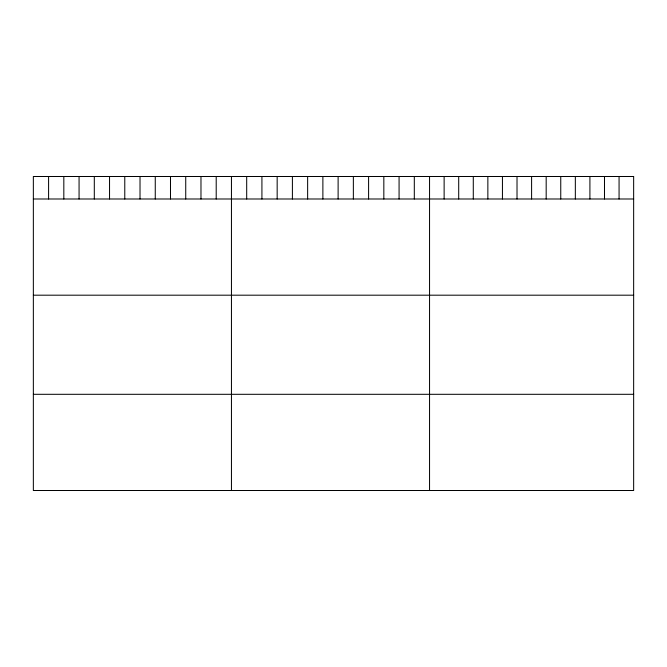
<?xml version="1.0" encoding="UTF-8"?>
<svg xmlns="http://www.w3.org/2000/svg" width="667" height="667" viewBox="0 0 667 667"><rect width="100%" height="100%" fill="white"/><g stroke="black" fill="none" stroke-linecap="round" stroke-linejoin="round"><path stroke-width="1" d="M33.35 198.991L633.65 198.991M33.35 295.189L633.65 295.189M33.35 394.305L633.65 394.305M619.068 176.497L619.068 198.991M604.494 176.497L604.494 198.991M589.911 176.497L589.911 198.991M575.338 176.497L575.338 198.991M560.755 176.497L560.755 198.991M546.181 176.497L546.181 198.991M531.599 176.497L531.599 198.991M517.017 176.497L517.017 198.991M502.443 176.497L502.443 198.991M487.86 176.497L487.86 198.991M473.287 176.497L473.287 198.991M458.704 176.497L458.704 198.991M444.13 176.497L444.13 198.991M429.548 176.497L429.548 490.503M414.307 176.497L414.307 198.991M399.074 176.497L399.074 198.991M383.833 176.497L383.833 198.991M368.593 176.497L368.593 198.991M353.36 176.497L353.36 198.991M338.119 176.497L338.119 198.991M322.878 176.497L322.878 198.991M307.637 176.497L307.637 198.991M292.404 176.497L292.404 198.991M277.164 176.497L277.164 198.991M261.923 176.497L261.923 198.991M246.69 176.497L246.69 198.991M231.449 176.497L231.449 490.503M216.208 176.497L216.208 198.991M200.975 176.497L200.975 198.991M185.734 176.497L185.734 198.991M170.494 176.497L170.494 198.991M155.261 176.497L155.261 198.991M140.02 176.497L140.02 198.991M124.779 176.497L124.779 198.991M109.538 176.497L109.538 198.991M94.305 176.497L94.305 198.991M79.065 176.497L79.065 198.991M63.824 176.497L63.824 198.991M48.591 176.497L48.591 198.991M633.65 176.497L33.35 176.497L33.35 490.503L633.65 490.503L633.65 176.497"/></g></svg>
